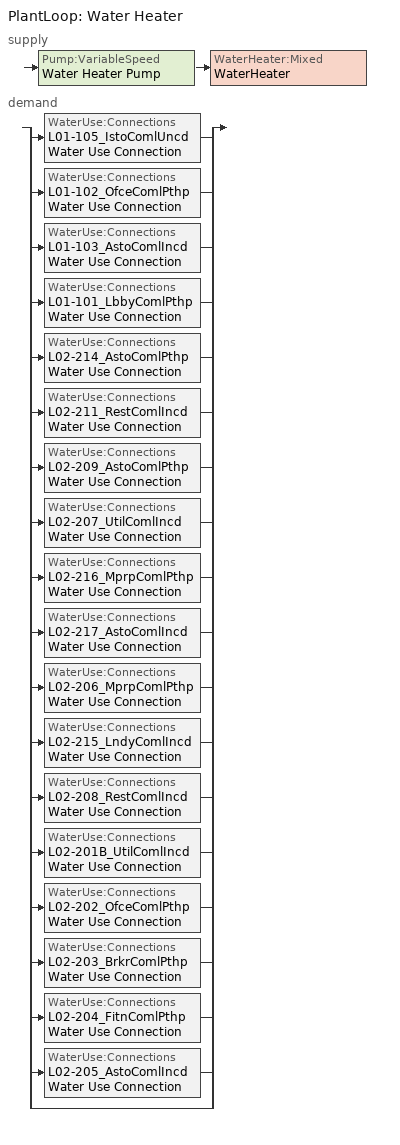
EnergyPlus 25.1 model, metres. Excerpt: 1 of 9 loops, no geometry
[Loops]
PlantLoop 'Water Heater'
 supply: Pump:VariableSpeed 'Water Heater Pump' > WaterHeater:Mixed 'WaterHeater'
 demand: split
  | WaterUse:Connections 'L01-105_IstoComlUncd Water Use Connection'
  | WaterUse:Connections 'L01-102_OfceComlPthp Water Use Connection'
  | WaterUse:Connections 'L01-103_AstoComlIncd Water Use Connection'
  | WaterUse:Connections 'L01-101_LbbyComlPthp Water Use Connection'
  | WaterUse:Connections 'L02-214_AstoComlPthp Water Use Connection'
  | WaterUse:Connections 'L02-211_RestComlIncd Water Use Connection'
  | WaterUse:Connections 'L02-209_AstoComlPthp Water Use Connection'
  | WaterUse:Connections 'L02-207_UtilComlIncd Water Use Connection'
  | WaterUse:Connections 'L02-216_MprpComlPthp Water Use Connection'
  | WaterUse:Connections 'L02-217_AstoComlIncd Water Use Connection'
  | WaterUse:Connections 'L02-206_MprpComlPthp Water Use Connection'
  | WaterUse:Connections 'L02-215_LndyComlIncd Water Use Connection'
  | WaterUse:Connections 'L02-208_RestComlIncd Water Use Connection'
  | WaterUse:Connections 'L02-201B_UtilComlIncd Water Use Connection'
  | WaterUse:Connections 'L02-202_OfceComlPthp Water Use Connection'
  | WaterUse:Connections 'L02-203_BrkrComlPthp Water Use Connection'
  | WaterUse:Connections 'L02-204_FitnComlPthp Water Use Connection'
  | WaterUse:Connections 'L02-205_AstoComlIncd Water Use Connection'
  | bypass
[SetpointManager:Scheduled]
{15968f2b-1165-4f0c-a9ba-9bfd7143be62}: Control Variable=Temperature; Schedule=Water Heater Supply Temp Schedule; Setpoint Node or NodeList=Water Heater Supply Mixer Outlet Node
[PlantLoop]
Water Heater: Fluid Type=Water; Plant Equipment Operation Scheme=Water Heater Operation Schemes; Maximum Loop Temperature {C}=100; Minimum Loop Temperature {C}=0; Maximum Loop Flow Rate {m3/s}=Autosize; Minimum Loop Flow Rate {m3/s}=0; Plant Loop Volume {m3}=Autocalculate; Load Distribution Scheme=Optimal; Plant Loop Demand Calculation Scheme=SingleSetpoint; Common Pipe Simulation=None
[Sizing:Plant]
Water Heater: Loop Type=Heating; Design Loop Exit Temperature {C}=48.8889; Loop Design Temperature Difference {deltaC}=33.8889; Sizing Option=NonCoincident; Zone Timesteps in Averaging Window=1; Coincident Sizing Factor Mode=None
[Pump:VariableSpeed]
Water Heater Pump: Design Maximum Flow Rate {m3/s}=Autosize; Design Pump Head {Pa}=0; Design Power Consumption {W}=Autosize; Motor Efficiency=0.9; Fraction of Motor Inefficiencies to Fluid Stream=0; Coefficient 1 of the Part Load Performance Curve=0; Coefficient 2 of the Part Load Performance Curve=1; Coefficient 3 of the Part Load Performance Curve=0; Coefficient 4 of the Part Load Performance Curve=0; Design Minimum Flow Rate {m3/s}=0; Pump Control Type=Intermittent; Skin Loss Radiative Fraction=0.5; Design Power Sizing Method=PowerPerFlowPerPressure; Design Electric Power per Unit Flow Rate {W/(m3/s)}=348701.1; Design Shaft Power per Unit Flow Rate per Unit Head {W/((m3/s)-Pa)}=1.28205; Design Minimum Flow Rate Fraction=0
[WaterHeater:Mixed]
WaterHeater: Tank Volume {m3}=0.454249; Setpoint Temperature Schedule=WaterHeater Setpoint Temp; Deadband Temperature Difference {deltaC}=2; Maximum Temperature Limit {C}=82.22; Heater Control Type=Cycle; Heater Maximum Capacity {W}=12299.6; Heater Ignition Minimum Flow Rate {m3/s}=0; Heater Ignition Delay {s}=0; Heater Fuel Type=Electricity; Heater Thermal Efficiency=1; Off Cycle Parasitic Fuel Consumption Rate {W}=0; Off Cycle Parasitic Fuel Type=NaturalGas; Off Cycle Parasitic Heat Fraction to Tank=0.8; On Cycle Parasitic Fuel Consumption Rate {W}=0; On Cycle Parasitic Fuel Type=NaturalGas; On Cycle Parasitic Heat Fraction to Tank=0; Ambient Temperature Indicator=Schedule; Ambient Temperature Schedule=WaterHeater Ambient Temperature; Off Cycle Loss Coefficient to Ambient Temperature {W/K}=2.76779; Off Cycle Loss Fraction to Zone=1; On Cycle Loss Coefficient to Ambient Temperature {W/K}=2.76779; On Cycle Loss Fraction to Zone=1; Use Side Effectiveness=1; Source Side Effectiveness=1; Use Side Design Flow Rate {m3/s}=Autosize; Source Side Design Flow Rate {m3/s}=Autosize; Indirect Water Heating Recovery Time {hr}=1.5; Source Side Flow Control Mode=IndirectHeatPrimarySetpoint
[WaterHeater:Sizing]
WaterHeater: Design Mode=PeakDraw; Time Storage Can Meet Peak Draw {hr}=0.538503; Time for Tank Recovery {hr}=0; Nominal Tank Volume for Autosizing Plant Connections {m3}=1
[WaterUse:Connections] Drain Water Heat Exchanger Type=None; Drain Water Heat Exchanger Destination=Plant
Name | Water Use Equipment Name 1
L01-105_IstoComlUncd Water Use Connection | L01-105_IstoComlUncd Water Use Equipment
L01-102_OfceComlPthp Water Use Connection | L01-102_OfceComlPthp Water Use Equipment
L01-103_AstoComlIncd Water Use Connection | L01-103_AstoComlIncd Water Use Equipment
L01-101_LbbyComlPthp Water Use Connection | L01-101_LbbyComlPthp Water Use Equipment
L02-214_AstoComlPthp Water Use Connection | L02-214_AstoComlPthp Water Use Equipment
L02-211_RestComlIncd Water Use Connection | L02-211_RestComlIncd Water Use Equipment
L02-209_AstoComlPthp Water Use Connection | L02-209_AstoComlPthp Water Use Equipment
L02-207_UtilComlIncd Water Use Connection | L02-207_UtilComlIncd Water Use Equipment
L02-216_MprpComlPthp Water Use Connection | L02-216_MprpComlPthp Water Use Equipment
L02-217_AstoComlIncd Water Use Connection | L02-217_AstoComlIncd Water Use Equipment
L02-206_MprpComlPthp Water Use Connection | L02-206_MprpComlPthp Water Use Equipment
L02-215_LndyComlIncd Water Use Connection | L02-215_LndyComlIncd Water Use Equipment
L02-208_RestComlIncd Water Use Connection | L02-208_RestComlIncd Water Use Equipment
L02-201B_UtilComlIncd Water Use Connection | L02-201B_UtilComlIncd Water Use Equipment
L02-202_OfceComlPthp Water Use Connection | L02-202_OfceComlPthp Water Use Equipment
L02-203_BrkrComlPthp Water Use Connection | L02-203_BrkrComlPthp Water Use Equipment
L02-204_FitnComlPthp Water Use Connection | L02-204_FitnComlPthp Water Use Equipment
L02-205_AstoComlIncd Water Use Connection | L02-205_AstoComlIncd Water Use Equipment
[WaterUse:Equipment] Flow Rate Fraction Schedule=GLBHSHW
Name | Peak Flow Rate {m3/s} | Target Temperature Schedule
L01-105_IstoComlUncd Water Use Equipment | 0 | L01-105_IstoComlUncd Target SHW Temp
L01-102_OfceComlPthp Water Use Equipment | 0 | L01-102_OfceComlPthp Target SHW Temp
L01-103_AstoComlIncd Water Use Equipment | 0 | L01-103_AstoComlIncd Target SHW Temp
L01-101_LbbyComlPthp Water Use Equipment | 0 | L01-101_LbbyComlPthp Target SHW Temp
L02-214_AstoComlPthp Water Use Equipment | 0 | L02-214_AstoComlPthp Target SHW Temp
L02-211_RestComlIncd Water Use Equipment | 5.40791e-06 | L02-211_RestComlIncd Target SHW Temp
L02-209_AstoComlPthp Water Use Equipment | 0 | L02-209_AstoComlPthp Target SHW Temp
L02-207_UtilComlIncd Water Use Equipment | 0 | L02-207_UtilComlIncd Target SHW Temp
L02-216_MprpComlPthp Water Use Equipment | 0 | L02-216_MprpComlPthp Target SHW Temp
L02-217_AstoComlIncd Water Use Equipment | 0 | L02-217_AstoComlIncd Target SHW Temp
L02-206_MprpComlPthp Water Use Equipment | 0 | L02-206_MprpComlPthp Target SHW Temp
L02-215_LndyComlIncd Water Use Equipment | 0 | L02-215_LndyComlIncd Target SHW Temp
L02-208_RestComlIncd Water Use Equipment | 7.40836e-07 | L02-208_RestComlIncd Target SHW Temp
L02-201B_UtilComlIncd Water Use Equipment | 0 | L02-201B_UtilComlIncd Target SHW Temp
L02-202_OfceComlPthp Water Use Equipment | 0 | L02-202_OfceComlPthp Target SHW Temp
L02-203_BrkrComlPthp Water Use Equipment | 0 | L02-203_BrkrComlPthp Target SHW Temp
L02-204_FitnComlPthp Water Use Equipment | 0 | L02-204_FitnComlPthp Target SHW Temp
L02-205_AstoComlIncd Water Use Equipment | 0 | L02-205_AstoComlIncd Target SHW Temp
[PlantEquipmentOperationSchemes]
Water Heater Operation Schemes: Control Scheme Object Type 1=PlantEquipmentOperation:HeatingLoad; Control Scheme Name 1=Water Heater Heating Operation Scheme; Control Scheme Schedule Name 1=Always On Discrete
[PlantEquipmentOperation:HeatingLoad]
Water Heater Heating Operation Scheme: Load Range Lower Limit 1 {W}=0; Load Range Upper Limit 1 {W}=1000000000; Range Equipment List Name 1=Water Heater Heating Equipment List
[PlantEquipmentList]
Water Heater Heating Equipment List: WaterHeater:Mixed, WaterHeater
[Schedule:Year]
GLBHSHW: GLBHWinSHWWk, 1, 1, 1, 15, GLBHSpFaSHWWk, 1, 16, 6, 15, GLBHSumSHWWk, 6, 16, 9, 15, GLBHSpFaSHWWk, 9, 16, 11, 15, GLBHWinSHWWk, 11, 16, 12, 31
L01-101_LbbyComlPthp Target SHW Temp: L01-101_LbbyComlPthp Target SHW Temp Week Rule - Jan1-Dec31, 1, 1, 12, 31
L01-102_OfceComlPthp Target SHW Temp: L01-102_OfceComlPthp Target SHW Temp Week Rule - Jan1-Dec31, 1, 1, 12, 31
L01-103_AstoComlIncd Target SHW Temp: L01-103_AstoComlIncd Target SHW Temp Week Rule - Jan1-Dec31, 1, 1, 12, 31
L01-105_IstoComlUncd Target SHW Temp: L01-105_IstoComlUncd Target SHW Temp Week Rule - Jan1-Dec31, 1, 1, 12, 31
L02-201B_UtilComlIncd Target SHW Temp: L02-201B_UtilComlIncd Target SHW Temp Week Rule - Jan1-Dec31, 1, 1, 12, 31
L02-202_OfceComlPthp Target SHW Temp: L02-202_OfceComlPthp Target SHW Temp Week Rule - Jan1-Dec31, 1, 1, 12, 31
L02-203_BrkrComlPthp Target SHW Temp: L02-203_BrkrComlPthp Target SHW Temp Week Rule - Jan1-Dec31, 1, 1, 12, 31
L02-204_FitnComlPthp Target SHW Temp: L02-204_FitnComlPthp Target SHW Temp Week Rule - Jan1-Dec31, 1, 1, 12, 31
L02-205_AstoComlIncd Target SHW Temp: L02-205_AstoComlIncd Target SHW Temp Week Rule - Jan1-Dec31, 1, 1, 12, 31
L02-206_MprpComlPthp Target SHW Temp: L02-206_MprpComlPthp Target SHW Temp Week Rule - Jan1-Dec31, 1, 1, 12, 31
L02-207_UtilComlIncd Target SHW Temp: L02-207_UtilComlIncd Target SHW Temp Week Rule - Jan1-Dec31, 1, 1, 12, 31
L02-208_RestComlIncd Target SHW Temp: L02-208_RestComlIncd Target SHW Temp Week Rule - Jan1-Dec31, 1, 1, 12, 31
L02-209_AstoComlPthp Target SHW Temp: L02-209_AstoComlPthp Target SHW Temp Week Rule - Jan1-Dec31, 1, 1, 12, 31
L02-211_RestComlIncd Target SHW Temp: L02-211_RestComlIncd Target SHW Temp Week Rule - Jan1-Dec31, 1, 1, 12, 31
L02-214_AstoComlPthp Target SHW Temp: L02-214_AstoComlPthp Target SHW Temp Week Rule - Jan1-Dec31, 1, 1, 12, 31
L02-215_LndyComlIncd Target SHW Temp: L02-215_LndyComlIncd Target SHW Temp Week Rule - Jan1-Dec31, 1, 1, 12, 31
L02-216_MprpComlPthp Target SHW Temp: L02-216_MprpComlPthp Target SHW Temp Week Rule - Jan1-Dec31, 1, 1, 12, 31
L02-217_AstoComlIncd Target SHW Temp: L02-217_AstoComlIncd Target SHW Temp Week Rule - Jan1-Dec31, 1, 1, 12, 31
Water Heater Supply Temp Schedule: Water Heater Supply Temp Schedule Week Rule - Jan1-Dec31, 1, 1, 12, 31
WaterHeater Ambient Temperature: WaterHeater Ambient Temperature Week Rule - Jan1-Dec31, 1, 1, 12, 31
WaterHeater Setpoint Temp: WaterHeater Setpoint Temp Week Rule - Jan1-Dec31, 1, 1, 12, 31
[Schedule:Week:Daily]
GLBHSpFaSHWWk: GLBHSpFaSHWSun, GLBHSpFaSHWWD, GLBHSpFaSHWWD, GLBHSpFaSHWWD, GLBHSpFaSHWWD, GLBHSpFaSHWFri, GLBHSpFaSHWSat, GLBHSpFaSHWSun, OnDay, OffDay, GLBHSpFaSHWSun, GLBHSpFaSHWSun
GLBHSumSHWWk: GLBHSumSHWSun, GLBHSumSHWWD, GLBHSumSHWWD, GLBHSumSHWWD, GLBHSumSHWWD, GLBHSumSHWFri, GLBHSumSHWSat, GLBHSumSHWSun, OnDay, OffDay, GLBHSumSHWSun, GLBHSumSHWSun
GLBHWinSHWWk: GLBHWinSHWSun, GLBHWinSHWWD, GLBHWinSHWWD, GLBHWinSHWWD, GLBHWinSHWWD, GLBHWinSHWFri, GLBHWinSHWSat, GLBHWinSHWSun, OnDay, OffDay, GLBHWinSHWSun, GLBHWinSHWSun
L01-101_LbbyComlPthp Target SHW Temp Week Rule - Jan1-Dec31: L01-101_LbbyComlPthp Target SHW Temp Default Day, L01-101_LbbyComlPthp Target SHW Temp Default Day, L01-101_LbbyComlPthp Target SHW Temp Default Day, L01-101_LbbyComlPthp Target SHW Temp Default Day, L01-101_LbbyComlPthp Target SHW Temp Default Day, L01-101_LbbyComlPthp Target SHW Temp Default Day, L01-101_LbbyComlPthp Target SHW Temp Default Day, L01-101_LbbyComlPthp Target SHW Temp Default Day, L01-101_LbbyComlPthp Target SHW Temp Default Day, L01-101_LbbyComlPthp Target SHW Temp Default Day, L01-101_LbbyComlPthp Target SHW Temp Default Day, L01-101_LbbyComlPthp Target SHW Temp Default Day
L01-102_OfceComlPthp Target SHW Temp Week Rule - Jan1-Dec31: L01-102_OfceComlPthp Target SHW Temp Default Day, L01-102_OfceComlPthp Target SHW Temp Default Day, L01-102_OfceComlPthp Target SHW Temp Default Day, L01-102_OfceComlPthp Target SHW Temp Default Day, L01-102_OfceComlPthp Target SHW Temp Default Day, L01-102_OfceComlPthp Target SHW Temp Default Day, L01-102_OfceComlPthp Target SHW Temp Default Day, L01-102_OfceComlPthp Target SHW Temp Default Day, L01-102_OfceComlPthp Target SHW Temp Default Day, L01-102_OfceComlPthp Target SHW Temp Default Day, L01-102_OfceComlPthp Target SHW Temp Default Day, L01-102_OfceComlPthp Target SHW Temp Default Day
L01-103_AstoComlIncd Target SHW Temp Week Rule - Jan1-Dec31: L01-103_AstoComlIncd Target SHW Temp Default Day, L01-103_AstoComlIncd Target SHW Temp Default Day, L01-103_AstoComlIncd Target SHW Temp Default Day, L01-103_AstoComlIncd Target SHW Temp Default Day, L01-103_AstoComlIncd Target SHW Temp Default Day, L01-103_AstoComlIncd Target SHW Temp Default Day, L01-103_AstoComlIncd Target SHW Temp Default Day, L01-103_AstoComlIncd Target SHW Temp Default Day, L01-103_AstoComlIncd Target SHW Temp Default Day, L01-103_AstoComlIncd Target SHW Temp Default Day, L01-103_AstoComlIncd Target SHW Temp Default Day, L01-103_AstoComlIncd Target SHW Temp Default Day
L01-105_IstoComlUncd Target SHW Temp Week Rule - Jan1-Dec31: L01-105_IstoComlUncd Target SHW Temp Default Day, L01-105_IstoComlUncd Target SHW Temp Default Day, L01-105_IstoComlUncd Target SHW Temp Default Day, L01-105_IstoComlUncd Target SHW Temp Default Day, L01-105_IstoComlUncd Target SHW Temp Default Day, L01-105_IstoComlUncd Target SHW Temp Default Day, L01-105_IstoComlUncd Target SHW Temp Default Day, L01-105_IstoComlUncd Target SHW Temp Default Day, L01-105_IstoComlUncd Target SHW Temp Default Day, L01-105_IstoComlUncd Target SHW Temp Default Day, L01-105_IstoComlUncd Target SHW Temp Default Day, L01-105_IstoComlUncd Target SHW Temp Default Day
L02-201B_UtilComlIncd Target SHW Temp Week Rule - Jan1-Dec31: L02-201B_UtilComlIncd Target SHW Temp Default Day, L02-201B_UtilComlIncd Target SHW Temp Default Day, L02-201B_UtilComlIncd Target SHW Temp Default Day, L02-201B_UtilComlIncd Target SHW Temp Default Day, L02-201B_UtilComlIncd Target SHW Temp Default Day, L02-201B_UtilComlIncd Target SHW Temp Default Day, L02-201B_UtilComlIncd Target SHW Temp Default Day, L02-201B_UtilComlIncd Target SHW Temp Default Day, L02-201B_UtilComlIncd Target SHW Temp Default Day, L02-201B_UtilComlIncd Target SHW Temp Default Day, L02-201B_UtilComlIncd Target SHW Temp Default Day, L02-201B_UtilComlIncd Target SHW Temp Default Day
L02-202_OfceComlPthp Target SHW Temp Week Rule - Jan1-Dec31: L02-202_OfceComlPthp Target SHW Temp Default Day, L02-202_OfceComlPthp Target SHW Temp Default Day, L02-202_OfceComlPthp Target SHW Temp Default Day, L02-202_OfceComlPthp Target SHW Temp Default Day, L02-202_OfceComlPthp Target SHW Temp Default Day, L02-202_OfceComlPthp Target SHW Temp Default Day, L02-202_OfceComlPthp Target SHW Temp Default Day, L02-202_OfceComlPthp Target SHW Temp Default Day, L02-202_OfceComlPthp Target SHW Temp Default Day, L02-202_OfceComlPthp Target SHW Temp Default Day, L02-202_OfceComlPthp Target SHW Temp Default Day, L02-202_OfceComlPthp Target SHW Temp Default Day
L02-203_BrkrComlPthp Target SHW Temp Week Rule - Jan1-Dec31: L02-203_BrkrComlPthp Target SHW Temp Default Day, L02-203_BrkrComlPthp Target SHW Temp Default Day, L02-203_BrkrComlPthp Target SHW Temp Default Day, L02-203_BrkrComlPthp Target SHW Temp Default Day, L02-203_BrkrComlPthp Target SHW Temp Default Day, L02-203_BrkrComlPthp Target SHW Temp Default Day, L02-203_BrkrComlPthp Target SHW Temp Default Day, L02-203_BrkrComlPthp Target SHW Temp Default Day, L02-203_BrkrComlPthp Target SHW Temp Default Day, L02-203_BrkrComlPthp Target SHW Temp Default Day, L02-203_BrkrComlPthp Target SHW Temp Default Day, L02-203_BrkrComlPthp Target SHW Temp Default Day
L02-204_FitnComlPthp Target SHW Temp Week Rule - Jan1-Dec31: L02-204_FitnComlPthp Target SHW Temp Default Day, L02-204_FitnComlPthp Target SHW Temp Default Day, L02-204_FitnComlPthp Target SHW Temp Default Day, L02-204_FitnComlPthp Target SHW Temp Default Day, L02-204_FitnComlPthp Target SHW Temp Default Day, L02-204_FitnComlPthp Target SHW Temp Default Day, L02-204_FitnComlPthp Target SHW Temp Default Day, L02-204_FitnComlPthp Target SHW Temp Default Day, L02-204_FitnComlPthp Target SHW Temp Default Day, L02-204_FitnComlPthp Target SHW Temp Default Day, L02-204_FitnComlPthp Target SHW Temp Default Day, L02-204_FitnComlPthp Target SHW Temp Default Day
L02-205_AstoComlIncd Target SHW Temp Week Rule - Jan1-Dec31: L02-205_AstoComlIncd Target SHW Temp Default Day, L02-205_AstoComlIncd Target SHW Temp Default Day, L02-205_AstoComlIncd Target SHW Temp Default Day, L02-205_AstoComlIncd Target SHW Temp Default Day, L02-205_AstoComlIncd Target SHW Temp Default Day, L02-205_AstoComlIncd Target SHW Temp Default Day, L02-205_AstoComlIncd Target SHW Temp Default Day, L02-205_AstoComlIncd Target SHW Temp Default Day, L02-205_AstoComlIncd Target SHW Temp Default Day, L02-205_AstoComlIncd Target SHW Temp Default Day, L02-205_AstoComlIncd Target SHW Temp Default Day, L02-205_AstoComlIncd Target SHW Temp Default Day
L02-206_MprpComlPthp Target SHW Temp Week Rule - Jan1-Dec31: L02-206_MprpComlPthp Target SHW Temp Default Day, L02-206_MprpComlPthp Target SHW Temp Default Day, L02-206_MprpComlPthp Target SHW Temp Default Day, L02-206_MprpComlPthp Target SHW Temp Default Day, L02-206_MprpComlPthp Target SHW Temp Default Day, L02-206_MprpComlPthp Target SHW Temp Default Day, L02-206_MprpComlPthp Target SHW Temp Default Day, L02-206_MprpComlPthp Target SHW Temp Default Day, L02-206_MprpComlPthp Target SHW Temp Default Day, L02-206_MprpComlPthp Target SHW Temp Default Day, L02-206_MprpComlPthp Target SHW Temp Default Day, L02-206_MprpComlPthp Target SHW Temp Default Day
L02-207_UtilComlIncd Target SHW Temp Week Rule - Jan1-Dec31: L02-207_UtilComlIncd Target SHW Temp Default Day, L02-207_UtilComlIncd Target SHW Temp Default Day, L02-207_UtilComlIncd Target SHW Temp Default Day, L02-207_UtilComlIncd Target SHW Temp Default Day, L02-207_UtilComlIncd Target SHW Temp Default Day, L02-207_UtilComlIncd Target SHW Temp Default Day, L02-207_UtilComlIncd Target SHW Temp Default Day, L02-207_UtilComlIncd Target SHW Temp Default Day, L02-207_UtilComlIncd Target SHW Temp Default Day, L02-207_UtilComlIncd Target SHW Temp Default Day, L02-207_UtilComlIncd Target SHW Temp Default Day, L02-207_UtilComlIncd Target SHW Temp Default Day
L02-208_RestComlIncd Target SHW Temp Week Rule - Jan1-Dec31: L02-208_RestComlIncd Target SHW Temp Default Day, L02-208_RestComlIncd Target SHW Temp Default Day, L02-208_RestComlIncd Target SHW Temp Default Day, L02-208_RestComlIncd Target SHW Temp Default Day, L02-208_RestComlIncd Target SHW Temp Default Day, L02-208_RestComlIncd Target SHW Temp Default Day, L02-208_RestComlIncd Target SHW Temp Default Day, L02-208_RestComlIncd Target SHW Temp Default Day, L02-208_RestComlIncd Target SHW Temp Default Day, L02-208_RestComlIncd Target SHW Temp Default Day, L02-208_RestComlIncd Target SHW Temp Default Day, L02-208_RestComlIncd Target SHW Temp Default Day
L02-209_AstoComlPthp Target SHW Temp Week Rule - Jan1-Dec31: L02-209_AstoComlPthp Target SHW Temp Default Day, L02-209_AstoComlPthp Target SHW Temp Default Day, L02-209_AstoComlPthp Target SHW Temp Default Day, L02-209_AstoComlPthp Target SHW Temp Default Day, L02-209_AstoComlPthp Target SHW Temp Default Day, L02-209_AstoComlPthp Target SHW Temp Default Day, L02-209_AstoComlPthp Target SHW Temp Default Day, L02-209_AstoComlPthp Target SHW Temp Default Day, L02-209_AstoComlPthp Target SHW Temp Default Day, L02-209_AstoComlPthp Target SHW Temp Default Day, L02-209_AstoComlPthp Target SHW Temp Default Day, L02-209_AstoComlPthp Target SHW Temp Default Day
L02-211_RestComlIncd Target SHW Temp Week Rule - Jan1-Dec31: L02-211_RestComlIncd Target SHW Temp Default Day, L02-211_RestComlIncd Target SHW Temp Default Day, L02-211_RestComlIncd Target SHW Temp Default Day, L02-211_RestComlIncd Target SHW Temp Default Day, L02-211_RestComlIncd Target SHW Temp Default Day, L02-211_RestComlIncd Target SHW Temp Default Day, L02-211_RestComlIncd Target SHW Temp Default Day, L02-211_RestComlIncd Target SHW Temp Default Day, L02-211_RestComlIncd Target SHW Temp Default Day, L02-211_RestComlIncd Target SHW Temp Default Day, L02-211_RestComlIncd Target SHW Temp Default Day, L02-211_RestComlIncd Target SHW Temp Default Day
L02-214_AstoComlPthp Target SHW Temp Week Rule - Jan1-Dec31: L02-214_AstoComlPthp Target SHW Temp Default Day, L02-214_AstoComlPthp Target SHW Temp Default Day, L02-214_AstoComlPthp Target SHW Temp Default Day, L02-214_AstoComlPthp Target SHW Temp Default Day, L02-214_AstoComlPthp Target SHW Temp Default Day, L02-214_AstoComlPthp Target SHW Temp Default Day, L02-214_AstoComlPthp Target SHW Temp Default Day, L02-214_AstoComlPthp Target SHW Temp Default Day, L02-214_AstoComlPthp Target SHW Temp Default Day, L02-214_AstoComlPthp Target SHW Temp Default Day, L02-214_AstoComlPthp Target SHW Temp Default Day, L02-214_AstoComlPthp Target SHW Temp Default Day
L02-215_LndyComlIncd Target SHW Temp Week Rule - Jan1-Dec31: L02-215_LndyComlIncd Target SHW Temp Default Day, L02-215_LndyComlIncd Target SHW Temp Default Day, L02-215_LndyComlIncd Target SHW Temp Default Day, L02-215_LndyComlIncd Target SHW Temp Default Day, L02-215_LndyComlIncd Target SHW Temp Default Day, L02-215_LndyComlIncd Target SHW Temp Default Day, L02-215_LndyComlIncd Target SHW Temp Default Day, L02-215_LndyComlIncd Target SHW Temp Default Day, L02-215_LndyComlIncd Target SHW Temp Default Day, L02-215_LndyComlIncd Target SHW Temp Default Day, L02-215_LndyComlIncd Target SHW Temp Default Day, L02-215_LndyComlIncd Target SHW Temp Default Day
L02-216_MprpComlPthp Target SHW Temp Week Rule - Jan1-Dec31: L02-216_MprpComlPthp Target SHW Temp Default Day, L02-216_MprpComlPthp Target SHW Temp Default Day, L02-216_MprpComlPthp Target SHW Temp Default Day, L02-216_MprpComlPthp Target SHW Temp Default Day, L02-216_MprpComlPthp Target SHW Temp Default Day, L02-216_MprpComlPthp Target SHW Temp Default Day, L02-216_MprpComlPthp Target SHW Temp Default Day, L02-216_MprpComlPthp Target SHW Temp Default Day, L02-216_MprpComlPthp Target SHW Temp Default Day, L02-216_MprpComlPthp Target SHW Temp Default Day, L02-216_MprpComlPthp Target SHW Temp Default Day, L02-216_MprpComlPthp Target SHW Temp Default Day
L02-217_AstoComlIncd Target SHW Temp Week Rule - Jan1-Dec31: L02-217_AstoComlIncd Target SHW Temp Default Day, L02-217_AstoComlIncd Target SHW Temp Default Day, L02-217_AstoComlIncd Target SHW Temp Default Day, L02-217_AstoComlIncd Target SHW Temp Default Day, L02-217_AstoComlIncd Target SHW Temp Default Day, L02-217_AstoComlIncd Target SHW Temp Default Day, L02-217_AstoComlIncd Target SHW Temp Default Day, L02-217_AstoComlIncd Target SHW Temp Default Day, L02-217_AstoComlIncd Target SHW Temp Default Day, L02-217_AstoComlIncd Target SHW Temp Default Day, L02-217_AstoComlIncd Target SHW Temp Default Day, L02-217_AstoComlIncd Target SHW Temp Default Day
Water Heater Supply Temp Schedule Week Rule - Jan1-Dec31: Water Heater Supply Temp Schedule Day Schedule, Water Heater Supply Temp Schedule Day Schedule, Water Heater Supply Temp Schedule Day Schedule, Water Heater Supply Temp Schedule Day Schedule, Water Heater Supply Temp Schedule Day Schedule, Water Heater Supply Temp Schedule Day Schedule, Water Heater Supply Temp Schedule Day Schedule, Water Heater Supply Temp Schedule Day Schedule, Water Heater Supply Temp Schedule Day Schedule, Water Heater Supply Temp Schedule Day Schedule, Water Heater Supply Temp Schedule Day Schedule, Water Heater Supply Temp Schedule Day Schedule
WaterHeater Ambient Temperature Week Rule - Jan1-Dec31: WaterHeater Ambient Temperature Day Schedule, WaterHeater Ambient Temperature Day Schedule, WaterHeater Ambient Temperature Day Schedule, WaterHeater Ambient Temperature Day Schedule, WaterHeater Ambient Temperature Day Schedule, WaterHeater Ambient Temperature Day Schedule, WaterHeater Ambient Temperature Day Schedule, WaterHeater Ambient Temperature Day Schedule, WaterHeater Ambient Temperature Day Schedule, WaterHeater Ambient Temperature Day Schedule, WaterHeater Ambient Temperature Day Schedule, WaterHeater Ambient Temperature Day Schedule
WaterHeater Setpoint Temp Week Rule - Jan1-Dec31: WaterHeater Setpoint Temp Day Schedule, WaterHeater Setpoint Temp Day Schedule, WaterHeater Setpoint Temp Day Schedule, WaterHeater Setpoint Temp Day Schedule, WaterHeater Setpoint Temp Day Schedule, WaterHeater Setpoint Temp Day Schedule, WaterHeater Setpoint Temp Day Schedule, WaterHeater Setpoint Temp Day Schedule, WaterHeater Setpoint Temp Day Schedule, WaterHeater Setpoint Temp Day Schedule, WaterHeater Setpoint Temp Day Schedule, WaterHeater Setpoint Temp Day Schedule
[Schedule:Day:Interval]
OnDay: No, 01:00, 1, 02:00, 1, 03:00, 1, 04:00, 1, 05:00, 1, 06:00, 1, 07:00, 1, 08:00, 1, 09:00, 1, 10:00, 1, 11:00, 1, 12:00, 1, 13:00, 1, 14:00, 1, 15:00, 1, 16:00, 1, 17:00, 1, 18:00, 1, 19:00, 1, 20:00, 1, 21:00, 1, 22:00, 1, 23:00, 1, 24:00, 1
OffDay: No, 01:00, 0, 02:00, 0, 03:00, 0, 04:00, 0, 05:00, 0, 06:00, 0, 07:00, 0, 08:00, 0, 09:00, 0, 10:00, 0, 11:00, 0, 12:00, 0, 13:00, 0, 14:00, 0, 15:00, 0, 16:00, 0, 17:00, 0, 18:00, 0, 19:00, 0, 20:00, 0, 21:00, 0, 22:00, 0, 23:00, 0, 24:00, 0
GLBHSpFaSHWFri; GLBHSpFaSHWWD: No, 01:00, 0.04, 02:00, 0.04, 03:00, 0.04, 04:00, 0.05, 05:00, 0.26, 06:00, 0.35, 07:00, 0.35, 08:00, 0.35, 09:00, 0.35, 10:00, 0.35, 11:00, 0.35, 12:00, 0.35, 13:00, 0.35, 14:00, 0.35, 15:00, 0.35, 16:00, 0.35, 17:00, 0.35, 18:00, 0.26, 19:00, 0.15, 20:00, 0.08, 21:00, 0.05, 22:00, 0.05, 23:00, 0.04, 24:00, 0.04
GLBHSpFaSHWSat; GLBHSpFaSHWSun: No, 01:00, 0.04, 02:00, 0.04, 03:00, 0.04, 04:00, 0.05, 05:00, 0.08, 06:00, 0.15, 07:00, 0.26, 08:00, 0.35, 09:00, 0.35, 10:00, 0.26, 11:00, 0.15, 12:00, 0.08, 13:00, 0.05, 14:00, 0.05, 15:00, 0.05, 16:00, 0.05, 17:00, 0.05, 18:00, 0.05, 19:00, 0.05, 20:00, 0.05, 21:00, 0.05, 22:00, 0.05, 23:00, 0.04, 24:00, 0.04
GLBHSumSHWFri: No, 01:00, 0.04, 02:00, 0.04, 03:00, 0.04, 04:00, 0.05, 05:00, 0.26, 06:00, 0.35, 07:00, 0.35, 08:00, 0.35, 09:00, 0.35, 10:00, 0.35, 11:00, 0.35, 12:00, 0.35, 13:00, 0.35, 14:00, 0.35, 15:00, 0.35, 16:00, 0.35, 17:00, 0.35, 18:00, 0.26, 19:00, 0.14, 20:00, 0.05, 21:00, 0.05, 22:00, 0.05, 23:00, 0.04, 24:00, 0.04
GLBHSumSHWSat; GLBHSumSHWSun: No, 01:00, 0.04, 02:00, 0.04, 03:00, 0.04, 04:00, 0.05, 05:00, 0.08, 06:00, 0.15, 07:00, 0.26, 08:00, 0.35, 09:00, 0.35, 10:00, 0.35, 11:00, 0.35, 12:00, 0.26, 13:00, 0.15, 14:00, 0.08, 15:00, 0.05, 16:00, 0.05, 17:00, 0.05, 18:00, 0.05, 19:00, 0.05, 20:00, 0.05, 21:00, 0.05, 22:00, 0.05, 23:00, 0.04, 24:00, 0.04
GLBHSumSHWWD: No, 01:00, 0.04, 02:00, 0.04, 03:00, 0.04, 04:00, 0.05, 05:00, 0.26, 06:00, 0.35, 07:00, 0.35, 08:00, 0.35, 09:00, 0.35, 10:00, 0.35, 11:00, 0.35, 12:00, 0.35, 13:00, 0.35, 14:00, 0.35, 15:00, 0.35, 16:00, 0.35, 17:00, 0.35, 18:00, 0.35, 19:00, 0.35, 20:00, 0.26, 21:00, 0.14, 22:00, 0.05, 23:00, 0.04, 24:00, 0.04
GLBHWinSHWFri; GLBHWinSHWSat; GLBHWinSHWWD: No, 01:00, 0.04, 02:00, 0.04, 03:00, 0.04, 04:00, 0.05, 05:00, 0.05, 06:00, 0.05, 07:00, 0.05, 08:00, 0.05, 09:00, 0.05, 10:00, 0.05, 11:00, 0.05, 12:00, 0.05, 13:00, 0.08, 14:00, 0.15, 15:00, 0.26, 16:00, 0.35, 17:00, 0.35, 18:00, 0.35, 19:00, 0.35, 20:00, 0.26, 21:00, 0.14, 22:00, 0.05, 23:00, 0.04, 24:00, 0.04
GLBHWinSHWSun: No, 01:00, 0.04, 02:00, 0.04, 03:00, 0.04, 04:00, 0.05, 05:00, 0.05, 06:00, 0.05, 07:00, 0.05, 08:00, 0.05, 09:00, 0.05, 10:00, 0.05, 11:00, 0.05, 12:00, 0.05, 13:00, 0.05, 14:00, 0.05, 15:00, 0.05, 16:00, 0.05, 17:00, 0.05, 18:00, 0.05, 19:00, 0.05, 20:00, 0.05, 21:00, 0.05, 22:00, 0.05, 23:00, 0.04, 24:00, 0.04
L01-101_LbbyComlPthp Target SHW Temp Default Day; L01-102_OfceComlPthp Target SHW Temp Default Day; L01-103_AstoComlIncd Target SHW Temp Default Day; L01-105_IstoComlUncd Target SHW Temp Default Day; L02-201B_UtilComlIncd Target SHW Temp Default Day; L02-202_OfceComlPthp Target SHW Temp Default Day; L02-203_BrkrComlPthp Target SHW Temp Default Day; L02-204_FitnComlPthp Target SHW Temp Default Day; L02-205_AstoComlIncd Target SHW Temp Default Day; L02-206_MprpComlPthp Target SHW Temp Default Day; L02-207_UtilComlIncd Target SHW Temp Default Day; L02-208_RestComlIncd Target SHW Temp Default Day; L02-209_AstoComlPthp Target SHW Temp Default Day; L02-211_RestComlIncd Target SHW Temp Default Day; L02-214_AstoComlPthp Target SHW Temp Default Day; L02-215_LndyComlIncd Target SHW Temp Default Day; L02-216_MprpComlPthp Target SHW Temp Default Day; L02-217_AstoComlIncd Target SHW Temp Default Day; Water Heater Supply Temp Schedule Day Schedule; WaterHeater Setpoint Temp Day Schedule: No, 24:00, 48.8889
WaterHeater Ambient Temperature Day Schedule: No, 24:00, 20
[Schedule:Constant]
Always On Discrete: Hourly Value=1
